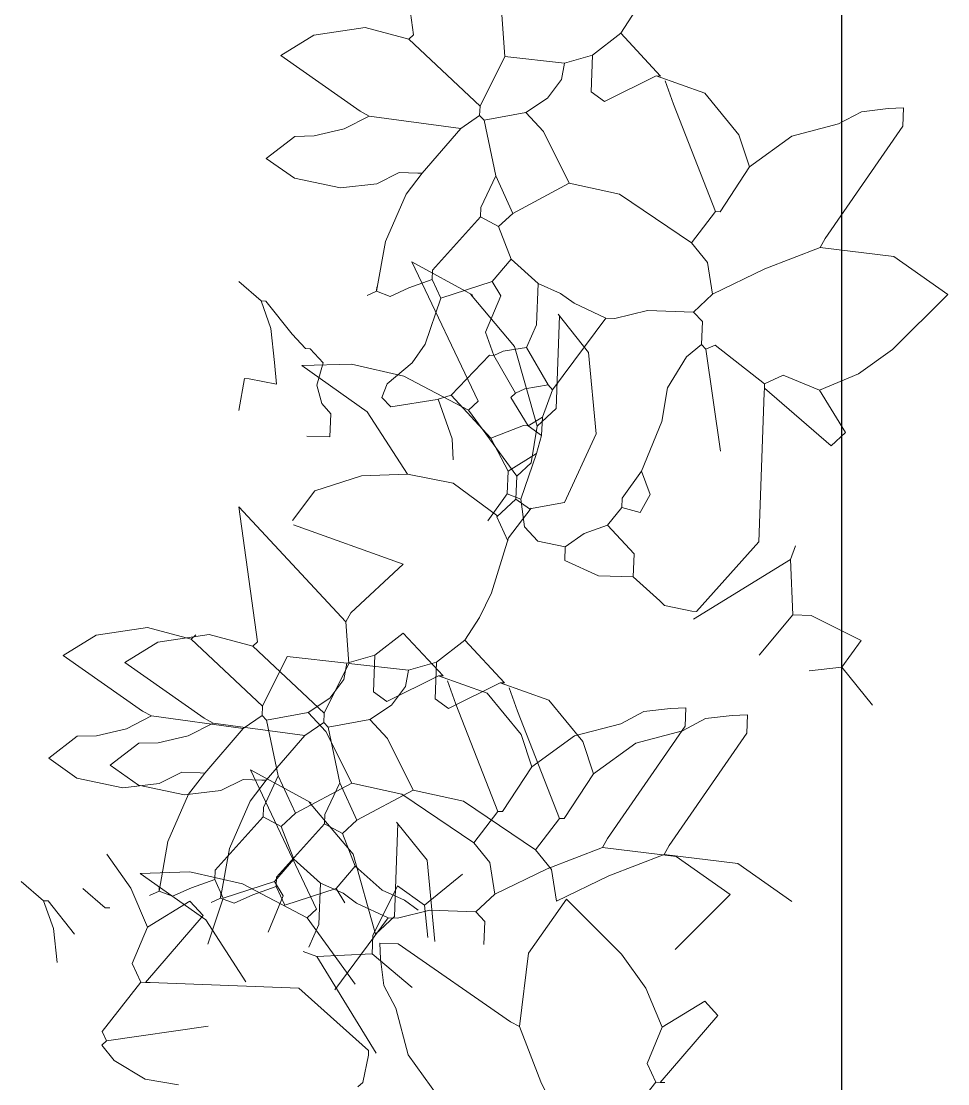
# Model space of a CAD drawing. Header units: millimetres. Extents: x 2667 to 2848, y -1 to 1765.
# Drawn here: x 2779.185 to 2779.719, y 1726.279 to 1726.891 of the extents above; entities that cross this region are included whole.
import ezdxf

# ---------------------------------------------------------------- set-up
doc = ezdxf.new("R2010")
doc.units = ezdxf.units.MM
doc.layers.add('PROIEZIONI', color=145, linetype='Continuous')
doc.layers.add('VERDE_giardino', color=74, linetype='Continuous', lineweight=9)

msp = doc.modelspace()

# ---------------------------------------------------------------- linework, layer by layer
at = {"layer": 'PROIEZIONI'}
msp.add_line((2779.65758, 1728.43631), (2779.65758, 1725.71131), dxfattribs=at)
at = {"layer": 'VERDE_giardino'}
for p, q in [((2779.40004, 1726.96098), (2779.41085, 1726.88326)), ((2779.53031, 1726.88421), (2779.53874, 1726.89717)), ((2779.46347, 1726.87072), (2779.46169, 1726.89467)), ((2779.33437, 1726.87124), (2779.35334, 1726.88308)), ((2779.35334, 1726.88308), (2779.38295, 1726.88744)), ((2779.38295, 1726.88744), (2779.4081, 1726.8807)), ((2779.41085, 1726.88326), (2779.4081, 1726.8807)), ((2779.53031, 1726.88421), (2779.51392, 1726.87154)), ((2779.55329, 1726.85949), (2779.53031, 1726.88421)), ((2779.44916, 1726.84206), (2779.4081, 1726.8807)), ((2779.38006, 1726.83926), (2779.33437, 1726.87124)), ((2779.46347, 1726.87072), (2779.44916, 1726.84206)), ((2779.49783, 1726.86682), (2779.46347, 1726.87072)), ((2779.51392, 1726.87154), (2779.49783, 1726.86682)), ((2779.51315, 1726.85034), (2779.51392, 1726.87154)), ((2779.49605, 1726.85743), (2779.49783, 1726.86682)), ((2779.55063, 1726.85958), (2779.52091, 1726.84474)), ((2779.55063, 1726.85958), (2779.57875, 1726.84954)), ((2779.55329, 1726.85949), (2779.55063, 1726.85958)), ((2779.488, 1726.84675), (2779.49605, 1726.85743)), ((2779.56066, 1726.84329), (2779.55584, 1726.85674)), ((2779.47556, 1726.83843), (2779.488, 1726.84675)), ((2779.52091, 1726.84474), (2779.51315, 1726.85034)), ((2779.57875, 1726.84954), (2779.5983, 1726.82567)), ((2779.44916, 1726.84206), (2779.44896, 1726.83675)), ((2779.58494, 1726.78138), (2779.56066, 1726.84329)), ((2779.669, 1726.83894), (2779.68439, 1726.84082)), ((2779.68439, 1726.84082), (2779.69326, 1726.84112)), ((2779.69326, 1726.84112), (2779.69287, 1726.83051)), ((2779.38526, 1726.83642), (2779.37084, 1726.82895)), ((2779.38526, 1726.83642), (2779.38006, 1726.83926)), ((2779.43807, 1726.82919), (2779.38526, 1726.83642)), ((2779.44896, 1726.83675), (2779.43807, 1726.82919)), ((2779.45152, 1726.83401), (2779.44896, 1726.83675)), ((2779.47556, 1726.83843), (2779.45152, 1726.83401)), ((2779.45831, 1726.80192), (2779.45152, 1726.83401)), ((2779.48577, 1726.82745), (2779.47556, 1726.83843)), ((2779.65578, 1726.83187), (2779.669, 1726.83894)), ((2779.37084, 1726.82895), (2779.3536, 1726.82505)), ((2779.43807, 1726.82919), (2779.41591, 1726.80346)), ((2779.50061, 1726.79772), (2779.48577, 1726.82745)), ((2779.65578, 1726.83187), (2779.62898, 1726.82488)), ((2779.69287, 1726.83051), (2779.64806, 1726.76581)), ((2779.32599, 1726.81204), (2779.34237, 1726.82471)), ((2779.3536, 1726.82505), (2779.34237, 1726.82471)), ((2779.5983, 1726.82567), (2779.60445, 1726.8072)), ((2779.62898, 1726.82488), (2779.60445, 1726.8072)), ((2779.32599, 1726.81204), (2779.34226, 1726.80053)), ((2779.38964, 1726.79744), (2779.40265, 1726.80394)), ((2779.40265, 1726.80394), (2779.41325, 1726.80356)), ((2779.41591, 1726.80346), (2779.40652, 1726.79138)), ((2779.41591, 1726.80346), (2779.41325, 1726.80356)), ((2779.60445, 1726.8072), (2779.58759, 1726.78128)), ((2779.34226, 1726.80053), (2779.36866, 1726.79503)), ((2779.36866, 1726.79503), (2779.38964, 1726.79744)), ((2779.45831, 1726.80192), (2779.44968, 1726.78365)), ((2779.46813, 1726.78033), (2779.45831, 1726.80192)), ((2779.50061, 1726.79772), (2779.46813, 1726.78033)), ((2779.52957, 1726.79136), (2779.50061, 1726.79772)), ((2779.40652, 1726.79138), (2779.3946, 1726.76417)), ((2779.57101, 1726.76331), (2779.52957, 1726.79136)), ((2779.44949, 1726.77835), (2779.42183, 1726.74752)), ((2779.44968, 1726.78365), (2779.44949, 1726.77835)), ((2779.45989, 1726.77266), (2779.44949, 1726.77835)), ((2779.46813, 1726.78033), (2779.45989, 1726.77266)), ((2779.58494, 1726.78138), (2779.57101, 1726.76331)), ((2779.58759, 1726.78128), (2779.58494, 1726.78138)), ((2779.46717, 1726.75383), (2779.45989, 1726.77266)), ((2779.3946, 1726.76417), (2779.38954, 1726.73542)), ((2779.57101, 1726.76331), (2779.5803, 1726.75199)), ((2779.61336, 1726.74835), (2779.64522, 1726.7606)), ((2779.64806, 1726.76581), (2779.64522, 1726.7606)), ((2779.64522, 1726.7606), (2779.68766, 1726.75539)), ((2779.68766, 1726.75539), (2779.71878, 1726.73354)), ((2779.44806, 1726.67208), (2779.40995, 1726.75237)), ((2779.44497, 1726.73322), (2779.40995, 1726.75237)), ((2779.46717, 1726.75383), (2779.45609, 1726.74096)), ((2779.48259, 1726.73999), (2779.46717, 1726.75383)), ((2779.5803, 1726.75199), (2779.5832, 1726.73368)), ((2779.5832, 1726.73368), (2779.61336, 1726.74835)), ((2779.42164, 1726.74221), (2779.40819, 1726.73739)), ((2779.42183, 1726.74752), (2779.42164, 1726.74221)), ((2779.42655, 1726.73142), (2779.42164, 1726.74221)), ((2779.32299, 1726.72989), (2779.31013, 1726.74097)), ((2779.38964, 1726.73807), (2779.38954, 1726.73542)), ((2779.40819, 1726.73739), (2779.3974, 1726.73248)), ((2779.45609, 1726.74096), (2779.42655, 1726.73142)), ((2779.4611, 1726.73281), (2779.45609, 1726.74096)), ((2779.48259, 1726.73999), (2779.48172, 1726.71614)), ((2779.49565, 1726.73421), (2779.48259, 1726.73999)), ((2779.32299, 1726.72989), (2779.32866, 1726.71398)), ((2779.32565, 1726.72979), (2779.32299, 1726.72989)), ((2779.34087, 1726.71066), (2779.32565, 1726.72979)), ((2779.38954, 1726.73542), (2779.38414, 1726.73297)), ((2779.3974, 1726.73248), (2779.38954, 1726.73542)), ((2779.41761, 1726.70485), (2779.42655, 1726.73142)), ((2779.4437, 1726.73373), (2779.46909, 1726.70364)), ((2779.45238, 1726.7119), (2779.4611, 1726.73281)), ((2779.5034, 1726.72862), (2779.49565, 1726.73421)), ((2779.5832, 1726.73368), (2779.57222, 1726.72346)), ((2779.71878, 1726.73354), (2779.68698, 1726.7018)), ((2779.52166, 1726.72), (2779.5034, 1726.72862)), ((2779.54571, 1726.72442), (2779.52697, 1726.7198)), ((2779.57222, 1726.72346), (2779.54571, 1726.72442)), ((2779.57732, 1726.71797), (2779.57222, 1726.72346)), ((2779.52166, 1726.72), (2779.49097, 1726.67865)), ((2779.49497, 1726.7213), (2779.49302, 1726.66778)), ((2779.51174, 1726.70014), (2779.49421, 1726.72217)), ((2779.52697, 1726.7198), (2779.52166, 1726.72)), ((2779.57684, 1726.70471), (2779.57732, 1726.71797)), ((2779.32866, 1726.71398), (2779.33079, 1726.69441)), ((2779.45719, 1726.69846), (2779.45238, 1726.7119)), ((2779.48172, 1726.71614), (2779.47594, 1726.70308)), ((2779.34854, 1726.70242), (2779.34087, 1726.71066)), ((2779.4101, 1726.69424), (2779.41761, 1726.70485)), ((2779.35118, 1726.70232), (2779.34854, 1726.70242)), ((2779.35373, 1726.69957), (2779.35118, 1726.70232)), ((2779.35373, 1726.69957), (2779.35884, 1726.69408)), ((2779.46259, 1726.70092), (2779.45719, 1726.69846)), ((2779.47594, 1726.70308), (2779.46259, 1726.70092)), ((2779.46909, 1726.70364), (2779.48202, 1726.65757)), ((2779.48841, 1726.6814), (2779.47594, 1726.70308)), ((2779.51615, 1726.65331), (2779.51174, 1726.70014)), ((2779.5681, 1726.6976), (2779.57684, 1726.70471)), ((2779.57939, 1726.70197), (2779.57684, 1726.70471)), ((2779.58479, 1726.70442), (2779.57939, 1726.70197)), ((2779.57939, 1726.70197), (2779.58787, 1726.64327)), ((2779.61317, 1726.68216), (2779.58479, 1726.70442)), ((2779.68698, 1726.7018), (2779.66733, 1726.68789)), ((2779.33079, 1726.69441), (2779.33186, 1726.6818)), ((2779.37501, 1726.69345), (2779.34646, 1726.69255)), ((2779.35884, 1726.69408), (2779.35501, 1726.68129)), ((2779.40532, 1726.68652), (2779.37501, 1726.69345)), ((2779.39556, 1726.68213), (2779.4101, 1726.69424)), ((2779.45454, 1726.69856), (2779.43247, 1726.67548)), ((2779.45719, 1726.69846), (2779.45454, 1726.69856)), ((2779.46967, 1726.67677), (2779.45719, 1726.69846)), ((2779.55724, 1726.67972), (2779.5681, 1726.6976)), ((2779.34646, 1726.69255), (2779.38419, 1726.6659)), ((2779.44256, 1726.66697), (2779.40532, 1726.68652)), ((2779.62396, 1726.68707), (2779.61317, 1726.68216)), ((2779.64487, 1726.67835), (2779.62396, 1726.68707)), ((2779.66733, 1726.68789), (2779.64487, 1726.67835)), ((2779.3134, 1726.68512), (2779.31008, 1726.66667)), ((2779.31606, 1726.68502), (2779.3134, 1726.68512)), ((2779.33186, 1726.6818), (2779.31606, 1726.68502)), ((2779.35501, 1726.68129), (2779.35795, 1726.67075)), ((2779.39262, 1726.67427), (2779.39556, 1726.68213)), ((2779.48841, 1726.6814), (2779.47507, 1726.67923)), ((2779.49097, 1726.67865), (2779.48841, 1726.6814)), ((2779.61317, 1726.68216), (2779.61307, 1726.67951)), ((2779.39773, 1726.66878), (2779.39262, 1726.67427)), ((2779.43247, 1726.67548), (2779.42442, 1726.67311)), ((2779.45545, 1726.65076), (2779.43247, 1726.67548)), ((2779.46693, 1726.67422), (2779.46967, 1726.67677)), ((2779.47694, 1726.65794), (2779.46693, 1726.67422)), ((2779.47507, 1726.67923), (2779.46967, 1726.67677)), ((2779.49097, 1726.67865), (2779.48509, 1726.66294)), ((2779.554, 1726.66043), (2779.55724, 1726.67972)), ((2779.60985, 1726.591), (2779.61298, 1726.67686)), ((2779.61307, 1726.67951), (2779.61298, 1726.67686)), ((2779.65167, 1726.64626), (2779.61307, 1726.67951)), ((2779.64487, 1726.67835), (2779.65991, 1726.65392)), ((2779.35795, 1726.67075), (2779.36308, 1726.66474)), ((2779.42442, 1726.67311), (2779.39773, 1726.66878)), ((2779.4332, 1726.65033), (2779.42501, 1726.6733)), ((2779.44256, 1726.66697), (2779.44806, 1726.67208)), ((2779.36308, 1726.66474), (2779.3626, 1726.65148)), ((2779.38419, 1726.6659), (2779.40733, 1726.63005)), ((2779.47036, 1726.6288), (2779.44256, 1726.66697)), ((2779.48509, 1726.66294), (2779.47694, 1726.65794)), ((2779.49302, 1726.66778), (2779.48202, 1726.65757)), ((2779.48509, 1726.66294), (2779.4847, 1726.65234)), ((2779.4743, 1726.65803), (2779.45545, 1726.65076)), ((2779.47694, 1726.65794), (2779.4743, 1726.65803)), ((2779.4847, 1726.65234), (2779.47694, 1726.65794)), ((2779.48202, 1726.65757), (2779.4786, 1726.63646)), ((2779.554, 1726.66043), (2779.54233, 1726.63167)), ((2779.3626, 1726.65148), (2779.34935, 1726.65196)), ((2779.43377, 1726.63828), (2779.4332, 1726.65033)), ((2779.46538, 1726.63181), (2779.45545, 1726.65076)), ((2779.4847, 1726.65234), (2779.48167, 1726.64184)), ((2779.49782, 1726.61368), (2779.51615, 1726.65331)), ((2779.65991, 1726.65392), (2779.65167, 1726.64626)), ((2779.48167, 1726.64184), (2779.46538, 1726.63181)), ((2779.48167, 1726.64184), (2779.47275, 1726.61562)), ((2779.46538, 1726.63181), (2779.4649, 1726.61857)), ((2779.4786, 1726.63646), (2779.47036, 1726.6288)), ((2779.54233, 1726.63167), (2779.53115, 1726.61615)), ((2779.54233, 1726.63167), (2779.54715, 1726.61822)), ((2779.38082, 1726.62907), (2779.35401, 1726.62033)), ((2779.40733, 1726.63005), (2779.38082, 1726.62907)), ((2779.40733, 1726.63005), (2779.43363, 1726.62474)), ((2779.47036, 1726.6288), (2779.46988, 1726.61555)), ((2779.35401, 1726.62033), (2779.34117, 1726.6033)), ((2779.43363, 1726.62474), (2779.4595, 1726.60576)), ((2779.4649, 1726.61857), (2779.45371, 1726.60305)), ((2779.4589, 1726.60533), (2779.46988, 1726.61555)), ((2779.47275, 1726.61562), (2779.4649, 1726.61857)), ((2779.47764, 1726.60996), (2779.46988, 1726.61555)), ((2779.47482, 1726.59963), (2779.47275, 1726.61562)), ((2779.49782, 1726.61368), (2779.47764, 1726.60996)), ((2779.53115, 1726.61615), (2779.53096, 1726.61085)), ((2779.54715, 1726.61822), (2779.54146, 1726.60782)), ((2779.37177, 1726.54482), (2779.31012, 1726.61113)), ((2779.31012, 1726.61113), (2779.32093, 1726.53341)), ((2779.46568, 1726.59335), (2779.47856, 1726.61043)), ((2779.53096, 1726.61085), (2779.52262, 1726.60054)), ((2779.54146, 1726.60782), (2779.53096, 1726.61085)), ((2779.34167, 1726.60078), (2779.40483, 1726.57812)), ((2779.46514, 1726.59161), (2779.4589, 1726.60533)), ((2779.48248, 1726.59138), (2779.47482, 1726.59963)), ((2779.50917, 1726.59572), (2779.49829, 1726.58816)), ((2779.52262, 1726.60054), (2779.50917, 1726.59572)), ((2779.53794, 1726.58406), (2779.52262, 1726.60054)), ((2779.45584, 1726.56154), (2779.46568, 1726.59335)), ((2779.49829, 1726.58816), (2779.48248, 1726.59138)), ((2779.57389, 1726.55091), (2779.60985, 1726.591)), ((2779.62805, 1726.58078), (2779.63099, 1726.58863)), ((2779.49829, 1726.58816), (2779.498, 1726.58021)), ((2779.53746, 1726.57081), (2779.53794, 1726.58406)), ((2779.40483, 1726.57812), (2779.37461, 1726.55003)), ((2779.51755, 1726.57149), (2779.498, 1726.58021)), ((2779.62805, 1726.58078), (2779.5723, 1726.54646)), ((2779.62954, 1726.54888), (2779.62805, 1726.58078)), ((2779.53746, 1726.57081), (2779.51755, 1726.57149)), ((2779.55288, 1726.55698), (2779.53746, 1726.57081)), ((2779.44882, 1726.54732), (2779.45584, 1726.56154)), ((2779.55543, 1726.55423), (2779.55288, 1726.55698)), ((2779.57123, 1726.551), (2779.55543, 1726.55423)), ((2779.37461, 1726.55003), (2779.37177, 1726.54482)), ((2779.44039, 1726.53436), (2779.44882, 1726.54732)), ((2779.57123, 1726.551), (2779.57389, 1726.55091)), ((2779.62954, 1726.54888), (2779.61012, 1726.5257)), ((2779.64014, 1726.54849), (2779.62954, 1726.54888)), ((2779.66881, 1726.53418), (2779.64014, 1726.54849)), ((2779.22793, 1726.53728), (2779.25753, 1726.54164)), ((2779.25753, 1726.54164), (2779.28269, 1726.5349)), ((2779.37355, 1726.52087), (2779.37177, 1726.54482)), ((2779.20896, 1726.52544), (2779.22793, 1726.53728)), ((2779.26342, 1726.53323), (2779.29303, 1726.5376)), ((2779.28544, 1726.53746), (2779.28269, 1726.5349)), ((2779.32375, 1726.49625), (2779.28269, 1726.5349)), ((2779.29303, 1726.5376), (2779.31818, 1726.53085)), ((2779.32093, 1726.53341), (2779.31818, 1726.53085)), ((2779.40489, 1726.53841), (2779.38851, 1726.52574)), ((2779.42788, 1726.51369), (2779.40489, 1726.53841)), ((2779.44039, 1726.53436), (2779.424, 1726.52169)), ((2779.46337, 1726.50964), (2779.44039, 1726.53436)), ((2779.65763, 1726.51866), (2779.66881, 1726.53418)), ((2779.24445, 1726.52139), (2779.26342, 1726.53323)), ((2779.35924, 1726.49221), (2779.31818, 1726.53085)), ((2779.25464, 1726.49346), (2779.20896, 1726.52544)), ((2779.29014, 1726.48941), (2779.24445, 1726.52139)), ((2779.33805, 1726.52492), (2779.32375, 1726.49625)), ((2779.37242, 1726.52102), (2779.33805, 1726.52492)), ((2779.38851, 1726.52574), (2779.37242, 1726.52102)), ((2779.38774, 1726.50454), (2779.38851, 1726.52574)), ((2779.424, 1726.52169), (2779.40791, 1726.51697)), ((2779.42323, 1726.50049), (2779.424, 1726.52169)), ((2779.37355, 1726.52087), (2779.35924, 1726.49221)), ((2779.37064, 1726.51163), (2779.37242, 1726.52102)), ((2779.40791, 1726.51697), (2779.37355, 1726.52087)), ((2779.40613, 1726.50758), (2779.40791, 1726.51697)), ((2779.65763, 1726.51866), (2779.63898, 1726.51669)), ((2779.65763, 1726.51866), (2779.67541, 1726.49678)), ((2779.36259, 1726.50095), (2779.37064, 1726.51163)), ((2779.42522, 1726.51378), (2779.39549, 1726.49894)), ((2779.42522, 1726.51378), (2779.45333, 1726.50374)), ((2779.42788, 1726.51369), (2779.42522, 1726.51378)), ((2779.43525, 1726.49749), (2779.43043, 1726.51094)), ((2779.46072, 1726.50973), (2779.43099, 1726.49489)), ((2779.46072, 1726.50973), (2779.48883, 1726.49969)), ((2779.46337, 1726.50964), (2779.46072, 1726.50973)), ((2779.39549, 1726.49894), (2779.38774, 1726.50454)), ((2779.39808, 1726.4969), (2779.40613, 1726.50758)), ((2779.45333, 1726.50374), (2779.47289, 1726.47987)), ((2779.47074, 1726.49345), (2779.46592, 1726.50689)), ((2779.35015, 1726.49263), (2779.36259, 1726.50095)), ((2779.38564, 1726.48859), (2779.39808, 1726.4969)), ((2779.43099, 1726.49489), (2779.42323, 1726.50049)), ((2779.45953, 1726.43558), (2779.43525, 1726.49749)), ((2779.48883, 1726.49969), (2779.50838, 1726.47582)), ((2779.25985, 1726.49062), (2779.24543, 1726.48315)), ((2779.25985, 1726.49062), (2779.25464, 1726.49346)), ((2779.31266, 1726.48339), (2779.25985, 1726.49062)), ((2779.32355, 1726.49095), (2779.31266, 1726.48339)), ((2779.32375, 1726.49625), (2779.32355, 1726.49095)), ((2779.3261, 1726.48821), (2779.32355, 1726.49095)), ((2779.35015, 1726.49263), (2779.3261, 1726.48821)), ((2779.36036, 1726.48165), (2779.35015, 1726.49263)), ((2779.35924, 1726.49221), (2779.35905, 1726.4869)), ((2779.49502, 1726.43153), (2779.47074, 1726.49345)), ((2779.53037, 1726.48607), (2779.54359, 1726.49314)), ((2779.54359, 1726.49314), (2779.55898, 1726.49502)), ((2779.55898, 1726.49502), (2779.56785, 1726.49532)), ((2779.56785, 1726.49532), (2779.56746, 1726.48471)), ((2779.57908, 1726.48909), (2779.59447, 1726.49097)), ((2779.59447, 1726.49097), (2779.60334, 1726.49127)), ((2779.60334, 1726.49127), (2779.60295, 1726.48066)), ((2779.29534, 1726.48657), (2779.28092, 1726.4791)), ((2779.29534, 1726.48657), (2779.29014, 1726.48941)), ((2779.34815, 1726.47934), (2779.29534, 1726.48657)), ((2779.3329, 1726.45612), (2779.3261, 1726.48821)), ((2779.35905, 1726.4869), (2779.34815, 1726.47934)), ((2779.3616, 1726.48416), (2779.35905, 1726.4869)), ((2779.38564, 1726.48859), (2779.3616, 1726.48416)), ((2779.39585, 1726.4776), (2779.38564, 1726.48859)), ((2779.53037, 1726.48607), (2779.50357, 1726.47908)), ((2779.56746, 1726.48471), (2779.52265, 1726.42001)), ((2779.56586, 1726.48202), (2779.57908, 1726.48909)), ((2779.20058, 1726.46624), (2779.21696, 1726.47891)), ((2779.22819, 1726.47925), (2779.21696, 1726.47891)), ((2779.24543, 1726.48315), (2779.22819, 1726.47925)), ((2779.28092, 1726.4791), (2779.26368, 1726.4752)), ((2779.31266, 1726.48339), (2779.29049, 1726.45766)), ((2779.34815, 1726.47934), (2779.32599, 1726.45361)), ((2779.3752, 1726.45191), (2779.36036, 1726.48165)), ((2779.36839, 1726.45207), (2779.3616, 1726.48416)), ((2779.47289, 1726.47987), (2779.47904, 1726.4614)), ((2779.50357, 1726.47908), (2779.47904, 1726.4614)), ((2779.56586, 1726.48202), (2779.53906, 1726.47503)), ((2779.60295, 1726.48066), (2779.55814, 1726.41596)), ((2779.23607, 1726.46219), (2779.25245, 1726.47486)), ((2779.26368, 1726.4752), (2779.25245, 1726.47486)), ((2779.41069, 1726.44787), (2779.39585, 1726.4776)), ((2779.50838, 1726.47582), (2779.51454, 1726.45735)), ((2779.53906, 1726.47503), (2779.51454, 1726.45735)), ((2779.20058, 1726.46624), (2779.21685, 1726.45473)), ((2779.23607, 1726.46219), (2779.25234, 1726.45068)), ((2779.47904, 1726.4614), (2779.46217, 1726.43548)), ((2779.21685, 1726.45473), (2779.24324, 1726.44923)), ((2779.26423, 1726.45164), (2779.27724, 1726.45814)), ((2779.27724, 1726.45814), (2779.28784, 1726.45776)), ((2779.29049, 1726.45766), (2779.2811, 1726.44558)), ((2779.29049, 1726.45766), (2779.28784, 1726.45776)), ((2779.29972, 1726.44759), (2779.31273, 1726.45409)), ((2779.31273, 1726.45409), (2779.32333, 1726.45371)), ((2779.35495, 1726.37935), (2779.31684, 1726.45965)), ((2779.35187, 1726.4405), (2779.31684, 1726.45965)), ((2779.3329, 1726.45612), (2779.32427, 1726.43785)), ((2779.34272, 1726.43452), (2779.3329, 1726.45612)), ((2779.51454, 1726.45735), (2779.49767, 1726.43143)), ((2779.24324, 1726.44923), (2779.26423, 1726.45164)), ((2779.25234, 1726.45068), (2779.27874, 1726.44518)), ((2779.32599, 1726.45361), (2779.3166, 1726.44154)), ((2779.32599, 1726.45361), (2779.32333, 1726.45371)), ((2779.3752, 1726.45191), (2779.34272, 1726.43452)), ((2779.36839, 1726.45207), (2779.35976, 1726.4338)), ((2779.37821, 1726.43048), (2779.36839, 1726.45207)), ((2779.40416, 1726.44556), (2779.3752, 1726.45191)), ((2779.41069, 1726.44787), (2779.37821, 1726.43048)), ((2779.43966, 1726.44151), (2779.41069, 1726.44787)), ((2779.2811, 1726.44558), (2779.26919, 1726.41836)), ((2779.27874, 1726.44518), (2779.29972, 1726.44759)), ((2779.3166, 1726.44154), (2779.30468, 1726.41432)), ((2779.4456, 1726.41751), (2779.40416, 1726.44556)), ((2779.48109, 1726.41346), (2779.43966, 1726.44151)), ((2779.32427, 1726.43785), (2779.32408, 1726.43255)), ((2779.3506, 1726.44101), (2779.37598, 1726.41091)), ((2779.45953, 1726.43558), (2779.4456, 1726.41751)), ((2779.46217, 1726.43548), (2779.45953, 1726.43558)), ((2779.32408, 1726.43255), (2779.29642, 1726.40172)), ((2779.33448, 1726.42686), (2779.32408, 1726.43255)), ((2779.34272, 1726.43452), (2779.33448, 1726.42686)), ((2779.35976, 1726.4338), (2779.35957, 1726.4285)), ((2779.37821, 1726.43048), (2779.36997, 1726.42282)), ((2779.41863, 1726.40742), (2779.4011, 1726.42944)), ((2779.49502, 1726.43153), (2779.48109, 1726.41346)), ((2779.49767, 1726.43143), (2779.49502, 1726.43153)), ((2779.35957, 1726.4285), (2779.33191, 1726.39767)), ((2779.34176, 1726.40803), (2779.33448, 1726.42686)), ((2779.36997, 1726.42282), (2779.35957, 1726.4285)), ((2779.40186, 1726.42857), (2779.39991, 1726.37506)), ((2779.26919, 1726.41836), (2779.26413, 1726.38962)), ((2779.37725, 1726.40398), (2779.36997, 1726.42282)), ((2779.4456, 1726.41751), (2779.45489, 1726.40619)), ((2779.52265, 1726.42001), (2779.51981, 1726.4148)), ((2779.23401, 1726.41094), (2779.24792, 1726.39129)), ((2779.30468, 1726.41432), (2779.29963, 1726.38557)), ((2779.37598, 1726.41091), (2779.38891, 1726.36485)), ((2779.48109, 1726.41346), (2779.49038, 1726.40214)), ((2779.48795, 1726.40255), (2779.51981, 1726.4148)), ((2779.51981, 1726.4148), (2779.56225, 1726.40959)), ((2779.55814, 1726.41596), (2779.5553, 1726.41075)), ((2779.34176, 1726.40803), (2779.33067, 1726.39516)), ((2779.35717, 1726.39419), (2779.34176, 1726.40803)), ((2779.42304, 1726.36059), (2779.41863, 1726.40742)), ((2779.45489, 1726.40619), (2779.45779, 1726.38787)), ((2779.52344, 1726.3985), (2779.5553, 1726.41075)), ((2779.5553, 1726.41075), (2779.59774, 1726.40554)), ((2779.56225, 1726.40959), (2779.59337, 1726.38774)), ((2779.59774, 1726.40554), (2779.62886, 1726.38369)), ((2779.2819, 1726.40073), (2779.25335, 1726.39983)), ((2779.25335, 1726.39983), (2779.29108, 1726.37317)), ((2779.31221, 1726.39379), (2779.2819, 1726.40073)), ((2779.29642, 1726.40172), (2779.29622, 1726.39641)), ((2779.37725, 1726.40398), (2779.36617, 1726.39111)), ((2779.39267, 1726.39014), (2779.37725, 1726.40398)), ((2779.41715, 1726.38159), (2779.43903, 1726.39937)), ((2779.45779, 1726.38787), (2779.48795, 1726.40255)), ((2779.49038, 1726.40214), (2779.49328, 1726.38383)), ((2779.19758, 1726.38408), (2779.18472, 1726.39517)), ((2779.29622, 1726.39641), (2779.28278, 1726.39159)), ((2779.30113, 1726.38562), (2779.29622, 1726.39641)), ((2779.33067, 1726.39516), (2779.30113, 1726.38562)), ((2779.34945, 1726.37424), (2779.31221, 1726.39379)), ((2779.33569, 1726.38701), (2779.33067, 1726.39516)), ((2779.33191, 1726.39767), (2779.33172, 1726.39236)), ((2779.35717, 1726.39419), (2779.3563, 1726.37034)), ((2779.37023, 1726.38841), (2779.35717, 1726.39419)), ((2779.40163, 1726.39277), (2779.38732, 1726.3641)), ((2779.41715, 1726.38159), (2779.40163, 1726.39277)), ((2779.49328, 1726.38383), (2779.52344, 1726.3985)), ((2779.23308, 1726.38004), (2779.22022, 1726.39112)), ((2779.24792, 1726.39129), (2779.25746, 1726.36883)), ((2779.26413, 1726.38962), (2779.25873, 1726.38717)), ((2779.26423, 1726.39227), (2779.26413, 1726.38962)), ((2779.27199, 1726.38668), (2779.26413, 1726.38962)), ((2779.28278, 1726.39159), (2779.27199, 1726.38668)), ((2779.29972, 1726.38822), (2779.29963, 1726.38557)), ((2779.31827, 1726.38754), (2779.30748, 1726.38264)), ((2779.33172, 1726.39236), (2779.31827, 1726.38754)), ((2779.32696, 1726.3661), (2779.33569, 1726.38701)), ((2779.33663, 1726.38157), (2779.33172, 1726.39236)), ((2779.36617, 1726.39111), (2779.33663, 1726.38157)), ((2779.37118, 1726.38297), (2779.36617, 1726.39111)), ((2779.37799, 1726.38282), (2779.37023, 1726.38841)), ((2779.40573, 1726.38436), (2779.39267, 1726.39014)), ((2779.45779, 1726.38787), (2779.4468, 1726.37765)), ((2779.59337, 1726.38774), (2779.56157, 1726.356)), ((2779.19758, 1726.38408), (2779.20325, 1726.36818)), ((2779.20024, 1726.38399), (2779.19758, 1726.38408)), ((2779.21546, 1726.36486), (2779.20024, 1726.38399)), ((2779.25746, 1726.36883), (2779.28189, 1726.38387)), ((2779.28189, 1726.38387), (2779.28955, 1726.37563)), ((2779.2922, 1726.35905), (2779.30113, 1726.38562)), ((2779.29963, 1726.38557), (2779.29423, 1726.38312)), ((2779.30748, 1726.38264), (2779.29963, 1726.38557)), ((2779.39625, 1726.37419), (2779.37799, 1726.38282)), ((2779.41349, 1726.37877), (2779.40573, 1726.38436)), ((2779.41715, 1726.38159), (2779.41912, 1726.36294)), ((2779.47719, 1726.354), (2779.49904, 1726.38512)), ((2779.49904, 1726.38512), (2779.53078, 1726.35333)), ((2779.23573, 1726.37994), (2779.23308, 1726.38004)), ((2779.28955, 1726.37563), (2779.2563, 1726.33703)), ((2779.34945, 1726.37424), (2779.35495, 1726.37935)), ((2779.37725, 1726.33608), (2779.34945, 1726.37424)), ((2779.39625, 1726.37419), (2779.36556, 1726.33285)), ((2779.39991, 1726.37506), (2779.38891, 1726.36485)), ((2779.40155, 1726.374), (2779.39625, 1726.37419)), ((2779.4203, 1726.37862), (2779.40155, 1726.374)), ((2779.4468, 1726.37765), (2779.4203, 1726.37862)), ((2779.45191, 1726.37217), (2779.4468, 1726.37765)), ((2779.20325, 1726.36818), (2779.20538, 1726.34861)), ((2779.25746, 1726.36883), (2779.24874, 1726.34792)), ((2779.29108, 1726.37317), (2779.31422, 1726.33733)), ((2779.3563, 1726.37034), (2779.35053, 1726.35728)), ((2779.45142, 1726.35891), (2779.45191, 1726.37217)), ((2779.38732, 1726.3641), (2779.38693, 1726.3535)), ((2779.39146, 1726.3596), (2779.40207, 1726.35921)), ((2779.39177, 1726.35073), (2779.39146, 1726.3596)), ((2779.40207, 1726.35921), (2779.46677, 1726.3144)), ((2779.35503, 1726.35201), (2779.34718, 1726.35495)), ((2779.38693, 1726.3535), (2779.35503, 1726.35201)), ((2779.35503, 1726.35201), (2779.38935, 1726.29626)), ((2779.38693, 1726.3535), (2779.41011, 1726.33408)), ((2779.39364, 1726.33534), (2779.39177, 1726.35073)), ((2779.47198, 1726.31156), (2779.47719, 1726.354)), ((2779.53078, 1726.35333), (2779.54469, 1726.33367)), ((2779.24874, 1726.34792), (2779.25365, 1726.33713)), ((2779.25365, 1726.33713), (2779.23139, 1726.30874)), ((2779.25365, 1726.33713), (2779.2563, 1726.33703)), ((2779.2563, 1726.33703), (2779.25895, 1726.33693)), ((2779.34481, 1726.33381), (2779.25895, 1726.33693)), ((2779.3849, 1726.29785), (2779.34481, 1726.33381)), ((2779.40071, 1726.32212), (2779.39364, 1726.33534)), ((2779.54469, 1726.33367), (2779.55423, 1726.31122)), ((2779.55423, 1726.31122), (2779.57866, 1726.32625)), ((2779.57866, 1726.32625), (2779.58632, 1726.31801)), ((2779.40071, 1726.32212), (2779.4077, 1726.29532)), ((2779.46677, 1726.3144), (2779.47198, 1726.31156)), ((2779.58632, 1726.31801), (2779.55307, 1726.27941)), ((2779.23139, 1726.30874), (2779.23384, 1726.30335)), ((2779.23384, 1726.30335), (2779.29254, 1726.31183)), ((2779.48423, 1726.2797), (2779.47198, 1726.31156)), ((2779.55423, 1726.31122), (2779.54551, 1726.2903)), ((2779.23384, 1726.30335), (2779.2311, 1726.30079)), ((2779.23821, 1726.29206), (2779.2311, 1726.30079)), ((2779.38481, 1726.29519), (2779.38158, 1726.27939)), ((2779.38481, 1726.29519), (2779.3849, 1726.29785)), ((2779.4077, 1726.29532), (2779.42538, 1726.2708)), ((2779.25609, 1726.2812), (2779.23821, 1726.29206)), ((2779.54551, 1726.2903), (2779.55042, 1726.27951)), ((2779.27538, 1726.27796), (2779.25609, 1726.2812)), ((2779.38158, 1726.27939), (2779.37883, 1726.27684)), ((2779.49891, 1726.24954), (2779.48423, 1726.2797)), ((2779.55042, 1726.27951), (2779.52816, 1726.25113)), ((2779.55042, 1726.27951), (2779.55307, 1726.27941)), ((2779.55307, 1726.27941), (2779.55572, 1726.27932))]:
    msp.add_line(p, q, dxfattribs=at)
for centre, start, end in [((2779.49782, 1726.61368), 280.71749, 335.44648), ((2779.60985, 1726.591), 317.75721, 357.56019), ((2779.34481, 1726.3338), 47.75721, 87.56019)]:
    msp.add_arc(centre, 0.000000331, start, end, dxfattribs=at)

doc.saveas('drawing.dxf')
